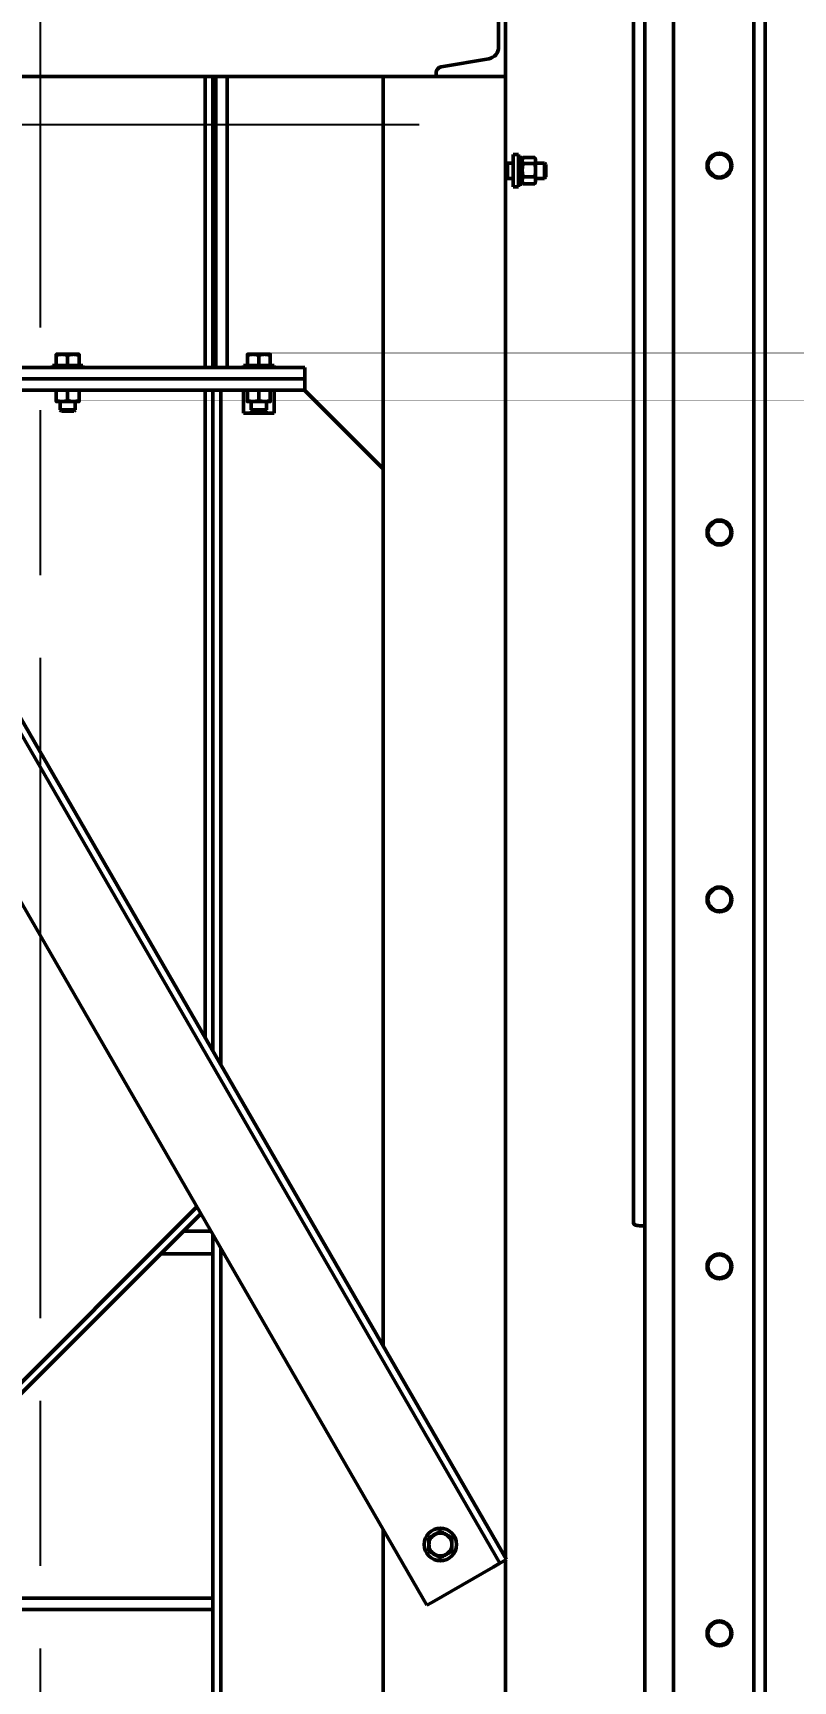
# Model space of a CAD drawing. Header units: inches. Extents: x 11 to 1621, y 11 to 1332.
# Drawn here: x 1326.3 to 1351.2, y 307.5 to 361.4 of the extents above; entities that cross this region are included whole.
import ezdxf

# ---------------------------------------------------------------- set-up
doc = ezdxf.new("R2010")
doc.units = ezdxf.units.IN
doc.header["$LTSCALE"] = 48
doc.header["$MEASUREMENT"] = 0
doc.linetypes.add('CHAIN', pattern=[0.7087, 0.4724, -0.0591, 0.1181, -0.0591])
for name, color, linetype, lineweight in [('Center Mark (ANSI)', 7, 'Continuous', 25), ('Centerline (ANSI)', 7, 'Continuous', 25), ('Dimension (ANSI)', 7, 'Continuous', 25), ('Visible (ANSI)', 7, 'Continuous', 50)]:
    doc.layers.add(name, color=color, linetype=linetype, lineweight=lineweight)
doc.styles.add('Dimension Text', font='tahoma.ttf')
doc.dimstyles.new('ELC FT', dxfattribs={"dimscale": 48, "dimtxt": 0.12, "dimasz": 0.098425, "dimexe": 0.05, "dimexo": 0.1, "dimgap": 0.031496, "dimtad": 1, "dimdec": 5, "dimzin": 3, "dimdsep": 46, "dimlunit": 4, "dimtxsty": 'Dimension Text', "dimcen": 0.09, "dimdle": 0.5, "dimclrd": 5, "dimclre": 5, "dimclrt": 256, "dimadec": 1, "dimazin": 3, "dimtfac": 0.833333, "dimtofl": 0, "dimtmove": 0, "dimatfit": 3, "dimfxl": 0, "dimfrac": 2, "dimtolj": 1, "dimtzin": 0, "dimlwd": 25, "dimlwe": 25, "dimarcsym": 0})

# ---------------------------------------------------------------- blocks, each defined once
blk = doc.blocks.new('*D38')
at = {"layer": 'Defpoints', "color": 0, "linetype": 'Continuous', "transparency": 16777216}
for p in [(1428.009, 310.326), (1326.557, 286.951), (1428.009, 267.624)]:
    blk.add_point(p, dxfattribs=at)
at = {"layer": 'Dimension (ANSI)', "color": 5, "linetype": 'Continuous', "lineweight": 25, "transparency": 16777216}
for p, q in [((1428.009, 305.526), (1428.009, 265.224)), ((1326.557, 282.151), (1326.557, 265.224)), ((1331.281, 267.624), (1423.285, 267.624))]:
    blk.add_line(p, q, dxfattribs=at)
at = {"layer": 'Dimension (ANSI)', "color": 5, "linetype": 'Continuous', "transparency": 16777216}
for points in [[(1331.281, 268.411), (1331.281, 266.836), (1326.557, 267.624)], [(1423.285, 268.411), (1423.285, 266.836), (1428.009, 267.624)]]:
    blk.add_solid(points, dxfattribs=at)
at = {"layer": 'Dimension (ANSI)', "linetype": 'Continuous', "lineweight": 25, "transparency": 16777216, "insert": (1377.283, 272.772), "char_height": 5.76, "attachment_point": 5, "style": 'Dimension Text'}
blk.add_mtext('\\A1;8\'-5 7/16"', dxfattribs=at)
blk = doc.blocks.new('*D39')
at = {"layer": 'Defpoints', "color": 0, "linetype": 'Continuous', "transparency": 16777216}
for p in [(1445.072, 324.19), (1247.197, 313.63), (1445.072, 253.693)]:
    blk.add_point(p, dxfattribs=at)
at = {"layer": 'Dimension (ANSI)', "color": 5, "linetype": 'Continuous', "lineweight": 25, "transparency": 16777216}
for p, q in [((1445.072, 319.39), (1445.072, 251.293)), ((1247.197, 308.83), (1247.197, 251.293)), ((1251.921, 253.693), (1440.348, 253.693))]:
    blk.add_line(p, q, dxfattribs=at)
at = {"layer": 'Dimension (ANSI)', "color": 5, "linetype": 'Continuous', "transparency": 16777216}
for points in [[(1251.921, 254.48), (1251.921, 252.905), (1247.197, 253.693)], [(1440.348, 254.48), (1440.348, 252.905), (1445.072, 253.693)]]:
    blk.add_solid(points, dxfattribs=at)
at = {"layer": 'Dimension (ANSI)', "linetype": 'Continuous', "lineweight": 25, "transparency": 16777216, "insert": (1346.134, 258.841), "char_height": 5.76, "attachment_point": 5, "style": 'Dimension Text'}
blk.add_mtext('\\A1;16\'-5 7/8"', dxfattribs=at)
blk = doc.blocks.new('*D52')
at = {"layer": 'Defpoints', "color": 0, "linetype": 'Continuous', "transparency": 16777216}
for p in [(1341.759, 369.201), (1496.725, 369.201), (1479.309, 291.451)]:
    blk.add_point(p, dxfattribs=at)
at = {"layer": 'Dimension (ANSI)', "color": 5, "linetype": 'Continuous', "lineweight": 25, "transparency": 16777216}
for p, q in [((1346.559, 369.201), (1499.125, 369.201)), ((1496.725, 364.477), (1496.725, 348.077)), ((1496.725, 296.176), (1496.725, 312.575)), ((1484.109, 291.451), (1499.125, 291.451))]:
    blk.add_line(p, q, dxfattribs=at)
at = {"layer": 'Dimension (ANSI)', "color": 5, "linetype": 'Continuous', "transparency": 16777216}
for points in [[(1495.938, 364.477), (1497.512, 364.477), (1496.725, 369.201)], [(1495.938, 296.176), (1497.512, 296.176), (1496.725, 291.451)]]:
    blk.add_solid(points, dxfattribs=at)
at = {"layer": 'Dimension (ANSI)', "linetype": 'Continuous', "lineweight": 25, "transparency": 16777216, "insert": (1496.725, 330.326), "char_height": 5.76, "attachment_point": 5, "rotation": 90, "style": 'Dimension Text'}
blk.add_mtext('\\A1;\\fTahoma|b0|i0;6\'-5 3/4"\\P\\fTahoma|b0|i0;GRATING', dxfattribs=at)

msp = doc.modelspace()

# ---------------------------------------------------------------- linework, layer by layer
at = {"layer": 'Center Mark (ANSI)', "linetype": 'CHAIN', "ltscale": 0.952448}
msp.add_line((1338.941663, 358.380235), (1150.49666, 358.380235), dxfattribs=at)
at = {"layer": 'Centerline (ANSI)', "linetype": 'CHAIN', "ltscale": 0.952448}
msp.add_line((1326.556979, 286.951101), (1326.556979, 506.511101), dxfattribs=at)
at = {"layer": 'Visible (ANSI)'}
for p, q in [((1349.884479, 294.451101), (1349.884479, 370.412161)), ((1350.259479, 294.451101), (1350.259479, 370.33346)), ((1341.759479, 359.951101), (1341.759479, 367.951101)), ((1341.539479, 366.979963), (1341.539479, 360.922239)), ((1341.539479, 360.922239), (1341.539479, 366.979963)), ((1345.946979, 361.951101), (1345.946979, 322.450782)), ((1346.321979, 292.50523), (1346.321979, 361.951101)), ((1347.259479, 294.451101), (1347.259479, 361.951101)), ((1339.499479, 360.085621), (1339.499479, 359.951101)), ((1339.499479, 359.951101), (1339.499479, 360.085621)), ((1341.213848, 360.537588), (1339.662295, 360.277947)), ((1339.662295, 360.277947), (1341.213848, 360.537588)), ((1313.798055, 359.951101), (1339.499479, 359.951101)), ((1331.946979, 350.444174), (1331.946979, 359.951101)), ((1332.196979, 350.444174), (1332.196979, 359.951101)), ((1332.286979, 350.444174), (1332.286979, 359.951101)), ((1332.666979, 350.444174), (1332.666979, 359.951101)), ((1337.759479, 318.448696), (1337.759479, 359.951101)), ((1337.759479, 359.951101), (1341.759479, 359.951101)), ((1339.499479, 359.951101), (1341.759479, 359.951101)), ((1341.759479, 311.520493), (1341.759479, 359.951101)), ((1342.009479, 357.406607), (1342.009479, 356.343607)), ((1342.009479, 357.406607), (1342.186479, 357.406607)), ((1342.186479, 357.406607), (1342.186479, 356.343607)), ((1341.832483, 357.125107), (1341.759479, 357.127955)), ((1341.832483, 356.625107), (1341.832483, 357.125107)), ((1341.832483, 357.125107), (1342.009479, 357.125107)), ((1342.186479, 357.309607), (1342.311479, 357.309607)), ((1342.311479, 357.309607), (1342.311479, 356.440607)), ((1342.311479, 357.250107), (1342.338248, 357.296472)), ((1342.715986, 357.307577), (1342.344973, 357.307577)), ((1342.715986, 357.110112), (1342.344973, 357.110112)), ((1342.749479, 357.250107), (1342.722711, 357.296472)), ((1342.749479, 357.208845), (1342.749479, 357.250107)), ((1342.749479, 356.893877), (1342.749479, 357.208845)), ((1342.749479, 357.125107), (1343.036712, 357.125107)), ((1342.749479, 356.56014), (1342.749479, 356.893877)), ((1343.036712, 356.625107), (1343.036712, 357.125107)), ((1343.082483, 357.077919), (1343.036712, 357.125107)), ((1343.082483, 357.077919), (1343.082483, 356.672296)), ((1341.832483, 356.625107), (1341.759479, 356.62226)), ((1341.832483, 356.625107), (1342.009479, 356.625107)), ((1342.009479, 356.343607), (1342.186479, 356.343607)), ((1342.186479, 356.440607), (1342.311479, 356.440607)), ((1342.311479, 356.500107), (1342.338248, 356.453743)), ((1342.715986, 356.677642), (1342.344973, 356.677642)), ((1342.715986, 356.442637), (1342.344973, 356.442637)), ((1342.749479, 356.500107), (1342.722711, 356.453743)), ((1342.749479, 356.625107), (1343.036712, 356.625107)), ((1342.749479, 356.500107), (1342.749479, 356.56014)), ((1343.082483, 356.672296), (1343.036712, 356.625107)), ((1339.193695, 309.964563), (1312.674329, 355.897452)), ((1341.575264, 311.339563), (1315.985366, 355.662568)), ((1316.274041, 355.662568), (1341.791771, 311.464563)), ((1327.259479, 350.871178), (1327.071979, 350.871178)), ((1327.634479, 350.871178), (1327.259479, 350.871178)), ((1327.821979, 350.871178), (1327.634479, 350.871178)), ((1333.509479, 350.871178), (1333.321979, 350.871178)), ((1333.884479, 350.871178), (1333.509479, 350.871178)), ((1334.071979, 350.871178), (1333.884479, 350.871178)), ((1319.286882, 350.444174), (1335.196979, 350.444174)), ((1327.946979, 350.507174), (1326.946979, 350.507174)), ((1326.946979, 350.507174), (1326.946979, 350.444174)), ((1327.071979, 350.507178), (1327.071979, 350.837684)), ((1327.259479, 350.507178), (1327.071979, 350.507178)), ((1327.071979, 350.507178), (1327.071979, 350.507174)), ((1327.446979, 350.507178), (1327.259479, 350.507178)), ((1327.446979, 350.507178), (1327.446979, 350.837684)), ((1327.634479, 350.507178), (1327.446979, 350.507178)), ((1327.821979, 350.507178), (1327.634479, 350.507178)), ((1327.821979, 350.507178), (1327.821979, 350.837684)), ((1327.821979, 350.507178), (1327.821979, 350.507174)), ((1327.946979, 350.507174), (1327.946979, 350.444174)), ((1334.196979, 350.507174), (1333.196979, 350.507174)), ((1333.196979, 350.507174), (1333.196979, 350.444174)), ((1333.321979, 350.507178), (1333.321979, 350.837684)), ((1333.509479, 350.507178), (1333.321979, 350.507178)), ((1333.321979, 350.507178), (1333.321979, 350.507174)), ((1333.696979, 350.507178), (1333.509479, 350.507178)), ((1333.696979, 350.507178), (1333.696979, 350.837684)), ((1333.884479, 350.507178), (1333.696979, 350.507178)), ((1334.071979, 350.507178), (1333.884479, 350.507178)), ((1334.071979, 350.507178), (1334.071979, 350.837684)), ((1334.071979, 350.507178), (1334.071979, 350.507174)), ((1334.196979, 350.507174), (1334.196979, 350.444174)), ((1335.196979, 350.444174), (1335.196979, 350.069174)), ((1319.503388, 350.069174), (1335.196979, 350.069174)), ((1319.503388, 350.069174), (1335.196979, 350.069174)), ((1335.196979, 350.069174), (1335.196979, 349.694174)), ((1319.719895, 349.694174), (1335.196979, 349.694174)), ((1327.071979, 349.694174), (1327.071979, 349.361667)), ((1327.071979, 349.328174), (1327.259479, 349.328174)), ((1327.196979, 349.328174), (1327.196979, 349.052945)), ((1327.259479, 349.328174), (1327.634479, 349.328174)), ((1327.446979, 349.694174), (1327.446979, 349.361667)), ((1327.634479, 349.328174), (1327.821979, 349.328174)), ((1327.696979, 349.328174), (1327.696979, 349.052945)), ((1327.821979, 349.694174), (1327.821979, 349.361667)), ((1331.946979, 328.516242), (1331.946979, 349.694174)), ((1332.196979, 328.083229), (1332.196979, 349.694174)), ((1332.456979, 327.632896), (1332.456979, 349.694174)), ((1333.196979, 348.944174), (1333.196979, 349.694174)), ((1333.321979, 349.694174), (1333.321979, 349.361667)), ((1333.321979, 349.328174), (1333.509479, 349.328174)), ((1333.446979, 349.328174), (1333.446979, 349.052945)), ((1333.509479, 349.328174), (1333.884479, 349.328174)), ((1333.696979, 349.694174), (1333.696979, 349.361667)), ((1333.884479, 349.328174), (1334.071979, 349.328174)), ((1333.946979, 349.328174), (1333.946979, 349.052945)), ((1334.071979, 349.694174), (1334.071979, 349.361667)), ((1334.196979, 349.694174), (1334.196979, 348.944174)), ((1337.561979, 347.319174), (1335.186979, 349.694174)), ((1327.196979, 349.052945), (1327.696979, 349.052945)), ((1327.244168, 349.007174), (1327.196979, 349.052945)), ((1327.649791, 349.007174), (1327.244168, 349.007174)), ((1327.649791, 349.007174), (1327.696979, 349.052945)), ((1334.196979, 348.944174), (1333.196979, 348.944174)), ((1333.446979, 349.052945), (1333.946979, 349.052945)), ((1333.494168, 349.007174), (1333.446979, 349.052945)), ((1333.899791, 349.007174), (1333.494168, 349.007174)), ((1333.899791, 349.007174), (1333.946979, 349.052945)), ((1337.759479, 347.121674), (1337.561979, 347.319174)), ((1319.984784, 311.30494), (1331.672133, 322.992289)), ((1320.16156, 311.128163), (1331.801543, 322.768145)), ((1346.321979, 322.374002), (1346.196979, 322.374002)), ((1331.234498, 322.201101), (1332.128926, 322.201101)), ((1332.196979, 292.442735), (1332.196979, 322.083229)), ((1330.923127, 321.451101), (1330.484498, 321.451101)), ((1330.923127, 321.451101), (1332.196979, 321.451101)), ((1332.456979, 292.442735), (1332.456979, 321.632896)), ((1337.759479, 291.951101), (1337.759479, 312.448696)), ((1341.358758, 311.214563), (1339.356074, 310.058313)), ((1341.575264, 311.339563), (1341.358758, 311.214563)), ((1341.575264, 311.339563), (1341.737644, 311.433313)), ((1341.791771, 311.464563), (1341.737644, 311.433313)), ((1341.759479, 291.951101), (1341.759479, 311.445919)), ((1321.088623, 310.201101), (1332.196979, 310.201101)), ((1339.193695, 309.964563), (1339.356074, 310.058313)), ((1321.463623, 309.826101), (1332.196979, 309.826101))]:
    msp.add_line(p, q, dxfattribs=at)
for centre, radius in [((1348.759479, 357.044851), 0.40625), ((1348.759479, 357.044851), 0.375), ((1348.759479, 345.044851), 0.40625), ((1348.759479, 345.044851), 0.375), ((1348.759479, 333.044851), 0.40625), ((1348.759479, 333.044851), 0.375), ((1348.759479, 321.044851), 0.40625), ((1348.759479, 321.044851), 0.375), ((1339.634479, 311.951101), 0.5315), ((1348.759479, 309.044851), 0.40625), ((1348.759479, 309.044851), 0.375)]:
    msp.add_circle(centre, radius, dxfattribs=at)
for centre, radius, start, end in [((1341.149479, 360.922239), 0.39, 279.5, 0), ((1341.149479, 360.922239), 0.39, 279.5, 0), ((1339.694479, 360.085621), 0.195, 99.5, 180), ((1339.694479, 360.085621), 0.195, 99.5, 180), ((1339.634479, 311.951101), 0.375, 120, 180), ((1339.634479, 311.951101), 0.375, 60, 120), ((1339.634479, 311.951101), 0.375, 0, 60), ((1339.634479, 311.951101), 0.375, 180, 240), ((1339.634479, 311.951101), 0.375, 240, 300), ((1339.634479, 311.951101), 0.375, 300, 0)]:
    msp.add_arc(centre, radius, start, end, dxfattribs=at)
msp.add_ellipse((1346.196979, 322.450782), major_axis=(-0.25, 0), ratio=0.30712066, start_param=0, end_param=1.570796327, dxfattribs=at)
for points, weights in [([(1342.344973, 357.307577), (1342.311479, 357.254667), (1342.311479, 357.208845)], [1, 1.0379548493, 1]), ([(1342.311479, 357.208845), (1342.311479, 357.163022), (1342.344973, 357.110112)], [1, 1.0379548493, 1]), ([(1342.344973, 357.110112), (1342.311479, 356.994232), (1342.311479, 356.893877)], [1, 1.0379548493, 1]), ([(1342.311479, 356.893877), (1342.311479, 356.793522), (1342.344973, 356.677642)], [1, 1.0379548493, 1]), ([(1342.749479, 357.208845), (1342.749479, 357.254667), (1342.715986, 357.307577)], [1, 1.0379548493, 1]), ([(1342.715986, 357.110112), (1342.749479, 357.163022), (1342.749479, 357.208845)], [1, 1.0379548493, 1]), ([(1342.749479, 356.893877), (1342.749479, 356.994232), (1342.715986, 357.110112)], [1, 1.0379548493, 1]), ([(1342.715986, 356.677642), (1342.749479, 356.793522), (1342.749479, 356.893877)], [1, 1.0379548493, 1]), ([(1342.344973, 356.677642), (1342.311479, 356.614672), (1342.311479, 356.56014)], [1, 1.0379548493, 1]), ([(1342.311479, 356.56014), (1342.311479, 356.505607), (1342.344973, 356.442637)], [1, 1.0379548493, 1]), ([(1342.344973, 356.442637), (1342.34141, 356.448266), (1342.338248, 356.453743)], [1, 1.0039049919, 1.00700645214]), ([(1342.749479, 356.56014), (1342.749479, 356.614672), (1342.715986, 356.677642)], [1, 1.0379548493, 1]), ([(1342.715986, 356.442637), (1342.749479, 356.505607), (1342.749479, 356.56014)], [1, 1.0379548493, 1]), ([(1342.722711, 356.453743), (1342.719549, 356.448266), (1342.715986, 356.442637)], [1.00700645214, 1.0039049919, 1]), ([(1327.071979, 350.837684), (1327.071979, 350.871178), (1327.071979, 350.871178)], [1, 1.0379548493, 1]), ([(1327.259479, 350.871178), (1327.17246, 350.871178), (1327.071979, 350.837684)], [1, 1.0379548493, 1]), ([(1327.446979, 350.837684), (1327.346499, 350.871178), (1327.259479, 350.871178)], [1, 1.0379548493, 1]), ([(1327.634479, 350.871178), (1327.54746, 350.871178), (1327.446979, 350.837684)], [1, 1.0379548493, 1]), ([(1327.821979, 350.837684), (1327.721499, 350.871178), (1327.634479, 350.871178)], [1, 1.0379548493, 1]), ([(1327.821979, 350.871178), (1327.821979, 350.871178), (1327.821979, 350.837684)], [1, 1.0379548493, 1]), ([(1333.321979, 350.837684), (1333.321979, 350.871178), (1333.321979, 350.871178)], [1, 1.0379548493, 1]), ([(1333.509479, 350.871178), (1333.42246, 350.871178), (1333.321979, 350.837684)], [1, 1.0379548493, 1]), ([(1333.696979, 350.837684), (1333.596499, 350.871178), (1333.509479, 350.871178)], [1, 1.0379548493, 1]), ([(1333.884479, 350.871178), (1333.79746, 350.871178), (1333.696979, 350.837684)], [1, 1.0379548493, 1]), ([(1334.071979, 350.837684), (1333.971499, 350.871178), (1333.884479, 350.871178)], [1, 1.0379548493, 1]), ([(1334.071979, 350.871178), (1334.071979, 350.871178), (1334.071979, 350.837684)], [1, 1.0379548493, 1]), ([(1327.071979, 349.361667), (1327.17246, 349.328174), (1327.259479, 349.328174)], [1, 1.0379548493, 1]), ([(1327.071979, 349.328174), (1327.071979, 349.328174), (1327.071979, 349.361667)], [1, 1.0379548493, 1]), ([(1327.259479, 349.328174), (1327.346499, 349.328174), (1327.446979, 349.361667)], [1, 1.0379548493, 1]), ([(1327.446979, 349.361667), (1327.54746, 349.328174), (1327.634479, 349.328174)], [1, 1.0379548493, 1]), ([(1327.634479, 349.328174), (1327.721499, 349.328174), (1327.821979, 349.361667)], [1, 1.0379548493, 1]), ([(1327.821979, 349.361667), (1327.821979, 349.328174), (1327.821979, 349.328174)], [1, 1.0379548493, 1]), ([(1333.321979, 349.328174), (1333.321979, 349.328174), (1333.321979, 349.361667)], [1, 1.0379548493, 1]), ([(1333.321979, 349.361667), (1333.42246, 349.328174), (1333.509479, 349.328174)], [1, 1.0379548493, 1]), ([(1333.509479, 349.328174), (1333.596499, 349.328174), (1333.696979, 349.361667)], [1, 1.0379548493, 1]), ([(1333.696979, 349.361667), (1333.79746, 349.328174), (1333.884479, 349.328174)], [1, 1.0379548493, 1]), ([(1333.884479, 349.328174), (1333.971499, 349.328174), (1334.071979, 349.361667)], [1, 1.0379548493, 1]), ([(1334.071979, 349.361667), (1334.071979, 349.328174), (1334.071979, 349.328174)], [1, 1.0379548493, 1]), ([(1339.259479, 312.167607), (1339.35996, 312.22562), (1339.446979, 312.27586)], [1, 1.0379548493, 1]), ([(1339.259479, 311.951101), (1339.259479, 312.051582), (1339.259479, 312.167607)], [1, 1.0379548493, 1]), ([(1339.446979, 312.27586), (1339.533999, 312.326101), (1339.634479, 312.384114)], [1, 1.0379548493, 1]), ([(1339.634479, 312.384114), (1339.73496, 312.326101), (1339.821979, 312.27586)], [1, 1.0379548493, 1]), ([(1339.821979, 312.27586), (1339.908999, 312.22562), (1340.009479, 312.167607)], [1, 1.0379548493, 1]), ([(1340.009479, 312.167607), (1340.009479, 312.051582), (1340.009479, 311.951101)], [1, 1.0379548493, 1]), ([(1339.259479, 311.734595), (1339.259479, 311.85062), (1339.259479, 311.951101)], [1, 1.0379548493, 1]), ([(1339.446979, 311.626341), (1339.35996, 311.676582), (1339.259479, 311.734595)], [1, 1.0379548493, 1]), ([(1339.634479, 311.518088), (1339.533999, 311.576101), (1339.446979, 311.626341)], [1, 1.0379548493, 1]), ([(1339.821979, 311.626341), (1339.73496, 311.576101), (1339.634479, 311.518088)], [1, 1.0379548493, 1]), ([(1340.009479, 311.734595), (1339.908999, 311.676582), (1339.821979, 311.626341)], [1, 1.0379548493, 1]), ([(1340.009479, 311.951101), (1340.009479, 311.85062), (1340.009479, 311.734595)], [1, 1.0379548493, 1])]:
    msp.add_rational_spline(points, weights, degree=2, dxfattribs=at)

# ---------------------------------------------------------------- dimensions: what is measured, and where the dimension line sits
at = {"layer": 'Dimension (ANSI)', "color": 5, "linetype": 'Continuous', "lineweight": 25, "true_color": 0x0000ff}
dim = msp.add_linear_dim(base=(1496.724989, 369.201101), p1=(1479.309314, 291.451101), p2=(1341.759479, 369.201101), angle=270, text='\\fTahoma|b0|i0;<>\\P\\fTahoma|b0|i0;GRATING', dimstyle='ELC FT', override={"dimgap": 0.031496, "dimtad": 0, "dimdec": 5, "dimlfac": 1, "dimtol": 0, "dimlim": 0, "dimtp": 0, "dimtm": 0, "dimtdec": 2, "dimatfit": 1, "dimtvp": 0}, dxfattribs=at)
dim.commit()
dim.dimension.update_dxf_attribs({"geometry": '*D52', "text_midpoint": (1496.724989, 330.326101), "dimtype": 160})
for base, p1, p2, picture, middle in [((1445.071979, 253.692735), (1247.196979, 313.630235), (1445.071979, 324.190163), '*D39', (1346.134479, 253.692735)), ((1428.009479, 267.623765), (1326.556979, 286.951101), (1428.009479, 310.326101), '*D38', (1377.283229, 267.623765))]:
    dim = msp.add_linear_dim(base=base, p1=p1, p2=p2, angle=180, dimstyle='ELC FT', override={"dimgap": 0.031496, "dimdec": 5, "dimlfac": 1, "dimtol": 0, "dimlim": 0, "dimtp": 0, "dimtm": 0, "dimtdec": 2, "dimatfit": 1}, dxfattribs=at)
    dim.commit()
    dim.dimension.update_dxf_attribs({"geometry": picture, "text_midpoint": middle, "dimtype": 160})

doc.saveas('drawing.dxf')
